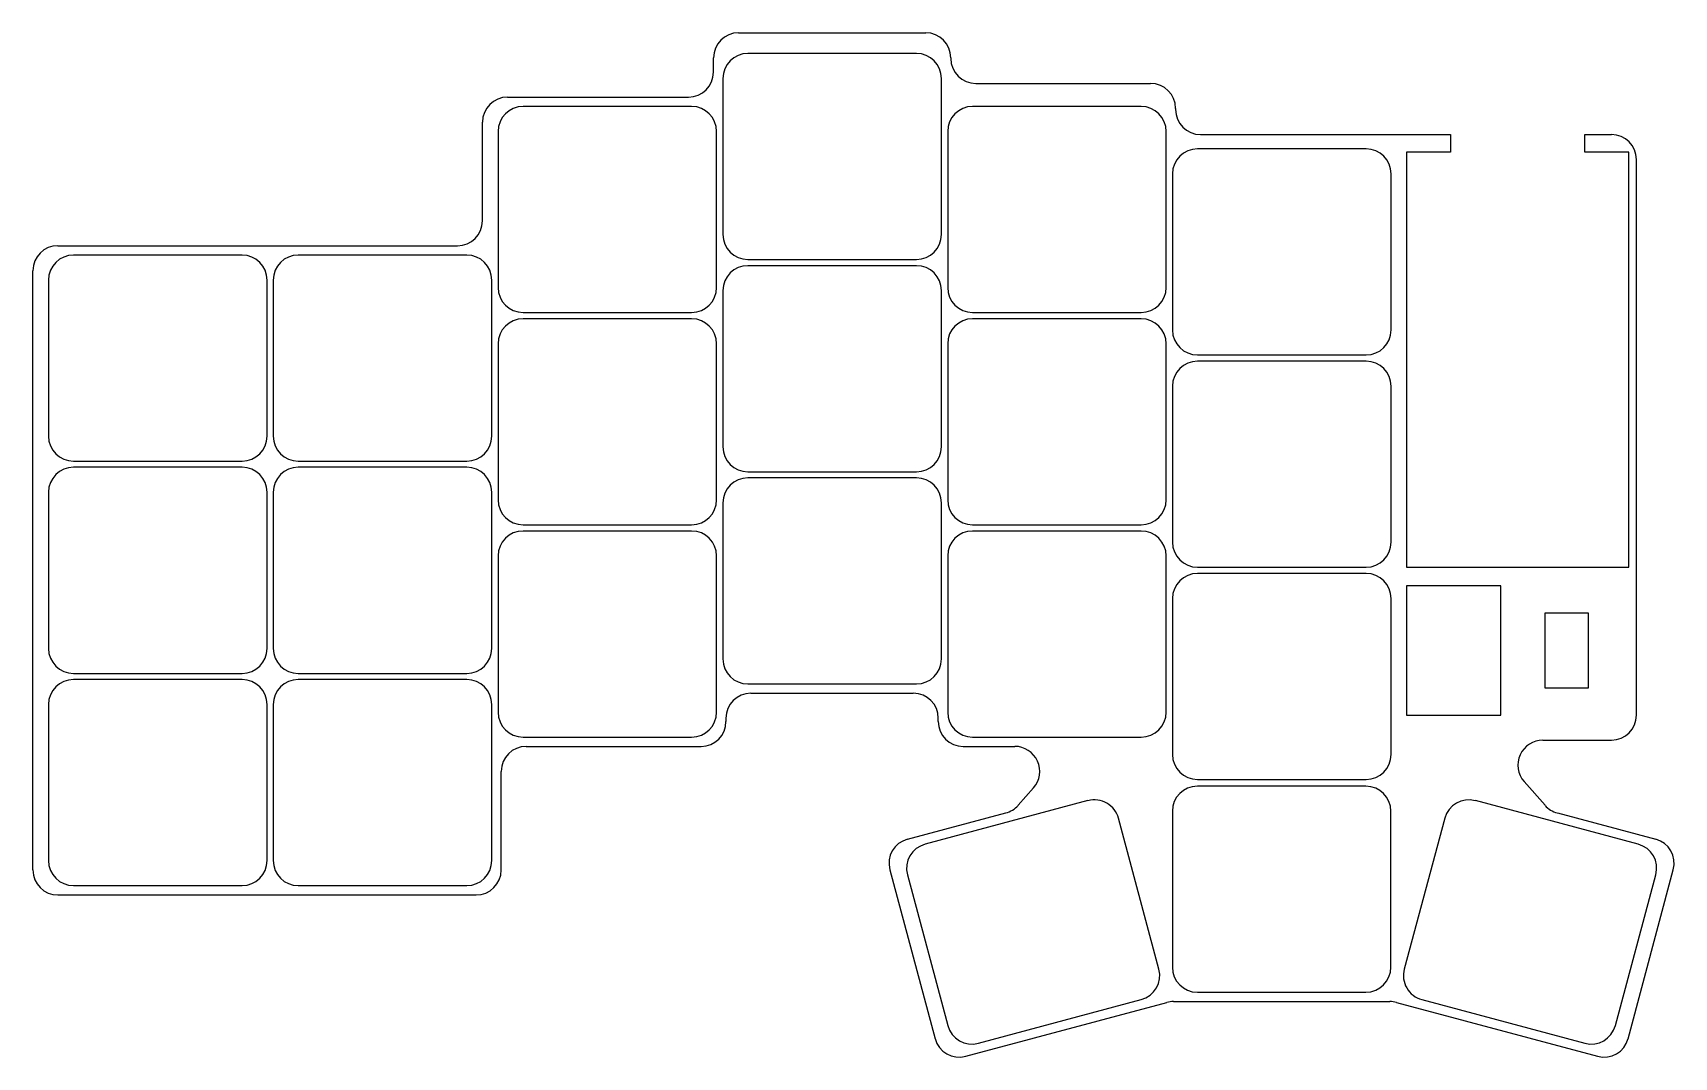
# Model space of a CAD drawing. Header units: millimetres. Extents: x 8 to 139, y -22 to 60.
import ezdxf

# ---------------------------------------------------------------- set-up
doc = ezdxf.new("R2010")
doc.units = ezdxf.units.MM

msp = doc.modelspace()

# ---------------------------------------------------------------- linework, layer by layer
for p, q in [((64.5, 60.05), (79.5, 60.05)), ((62.5, 56.9), (62.5, 58.05)), ((78.75, 58.4), (65.25, 58.4)), ((81.5, 58.05), (81.5, 58)), ((63.25, 56.4), (63.25, 43.9)), ((80.75, 43.9), (80.75, 56.4)), ((83.5, 56), (97.5, 56)), ((46, 54.9), (60.5, 54.9)), ((60.75, 54.15), (47.25, 54.15)), ((96.75, 54.15), (83.25, 54.15)), ((99.5, 54), (99.5, 53.9)), ((44, 45), (44, 52.9)), ((45.25, 52.15), (45.25, 39.65)), ((62.75, 39.65), (62.75, 52.15)), ((81.25, 52.15), (81.25, 39.65)), ((98.75, 39.65), (98.75, 52.15)), ((101.5, 51.9), (121.51, 51.9)), ((121.51, 51.9), (121.51, 50.5)), ((132.27, 51.9), (134.4, 51.9)), ((132.27, 50.5), (132.27, 51.9)), ((114.75, 50.75), (101.25, 50.75)), ((121.51, 50.5), (118, 50.5)), ((118, 50.5), (118, 17.25)), ((135.78, 50.5), (132.27, 50.5)), ((135.78, 17.25), (135.78, 50.5)), ((99.25, 48.75), (99.25, 36.25)), ((116.75, 36.25), (116.75, 48.75)), ((136.4, 5.4), (136.4, 49.9)), ((10, 43), (42, 43)), ((24.75, 42.25), (11.25, 42.25)), ((42.75, 42.25), (29.25, 42.25)), ((8, -7), (8, 41)), ((65.25, 41.9), (78.75, 41.9)), ((78.75, 41.4), (65.25, 41.4)), ((9.25, 40.25), (9.25, 27.75)), ((26.75, 27.75), (26.75, 40.25)), ((27.25, 40.25), (27.25, 27.75)), ((44.75, 27.75), (44.75, 40.25)), ((63.25, 39.4), (63.25, 26.9)), ((80.75, 26.9), (80.75, 39.4)), ((47.25, 37.65), (60.75, 37.65)), ((60.75, 37.15), (47.25, 37.15)), ((83.25, 37.65), (96.75, 37.65)), ((96.75, 37.15), (83.25, 37.15)), ((45.25, 35.15), (45.25, 22.65)), ((62.75, 22.65), (62.75, 35.15)), ((81.25, 35.15), (81.25, 22.65)), ((98.75, 22.65), (98.75, 35.15)), ((101.25, 34.25), (114.75, 34.25)), ((114.75, 33.75), (101.25, 33.75)), ((99.25, 31.75), (99.25, 19.25)), ((116.75, 19.25), (116.75, 31.75)), ((11.25, 25.75), (24.75, 25.75)), ((24.75, 25.25), (11.25, 25.25)), ((29.25, 25.75), (42.75, 25.75)), ((42.75, 25.25), (29.25, 25.25)), ((65.25, 24.9), (78.75, 24.9)), ((78.75, 24.4), (65.25, 24.4)), ((9.25, 23.25), (9.25, 10.75)), ((26.75, 10.75), (26.75, 23.25)), ((27.25, 23.25), (27.25, 10.75)), ((44.75, 10.75), (44.75, 23.25)), ((63.25, 22.4), (63.25, 9.9)), ((80.75, 9.9), (80.75, 22.4)), ((47.25, 20.65), (60.75, 20.65)), ((60.75, 20.15), (47.25, 20.15)), ((83.25, 20.65), (96.75, 20.65)), ((96.75, 20.15), (83.25, 20.15)), ((45.25, 18.15), (45.25, 5.65)), ((62.75, 5.65), (62.75, 18.15)), ((81.25, 18.15), (81.25, 5.65)), ((98.75, 5.65), (98.75, 18.15)), ((101.25, 17.25), (114.75, 17.25)), ((118, 17.25), (135.78, 17.25)), ((114.75, 16.75), (101.25, 16.75)), ((99.25, 14.75), (99.25, 2.25)), ((116.75, 2.25), (116.75, 14.75)), ((125.55, 15.75), (118, 15.75)), ((118, 15.75), (118, 5.4)), ((125.55, 5.4), (125.55, 15.75)), ((132.57, 13.57), (129.05, 13.57)), ((129.05, 13.57), (129.05, 7.58)), ((132.57, 7.58), (132.57, 13.57)), ((11.25, 8.75), (24.75, 8.75)), ((24.75, 8.25), (11.25, 8.25)), ((29.25, 8.75), (42.75, 8.75)), ((42.75, 8.25), (29.25, 8.25)), ((65.25, 7.9), (78.75, 7.9)), ((65.5, 7.15), (78.5, 7.15)), ((129.05, 7.58), (132.57, 7.58)), ((9.25, 6.25), (9.25, -6.25)), ((26.75, -6.25), (26.75, 6.25)), ((27.25, 6.25), (27.25, -6.25)), ((44.75, -6.25), (44.75, 6.25)), ((118, 5.4), (125.55, 5.4)), ((63.5, 5.15), (63.5, 4.9)), ((80.5, 4.9), (80.5, 5.15)), ((47.25, 3.65), (60.75, 3.65)), ((47.5, 2.9), (61.5, 2.9)), ((82.5, 2.9), (86.62, 2.9)), ((83.25, 3.65), (96.75, 3.65)), ((128.91, 3.4), (134.4, 3.4)), ((45.5, -7), (45.5, 0.9)), ((101.25, 0.25), (114.75, 0.25)), ((129.08, -1.82), (127.41, 0.08)), ((88.12, -0.42), (86.89, -1.82)), ((114.74, -0.29), (101.24, -0.29)), ((78.04, -4.54), (85.91, -2.43)), ((92.48, -1.44), (79.44, -4.94)), ((99.24, -2.29), (99.24, -14.79)), ((116.74, -14.79), (116.74, -2.29)), ((136.54, -4.94), (123.5, -1.44)), ((130.07, -2.43), (137.94, -4.54)), ((98.16, -14.93), (94.93, -2.86)), ((121.05, -2.86), (117.81, -14.93)), ((76.62, -6.99), (80.25, -20.51)), ((78.02, -7.39), (81.26, -19.46)), ((134.71, -19.46), (137.95, -7.39)), ((135.73, -20.51), (139.35, -6.99)), ((10, -9), (43.5, -9)), ((11.25, -8.25), (24.75, -8.25)), ((29.25, -8.25), (42.75, -8.25)), ((101.24, -16.79), (114.74, -16.79)), ((82.7, -21.92), (98.8, -17.61)), ((83.71, -20.88), (96.75, -17.38)), ((99.32, -17.54), (116.66, -17.54)), ((117.18, -17.61), (133.28, -21.92)), ((119.22, -17.38), (132.26, -20.88))]:
    msp.add_line(p, q)
for centre, start, end in [((64.5, 58.05), 90, 180), ((79.5, 58.05), 0, 90), ((65.25, 56.4), 90, 180), ((78.75, 56.4), 0, 90), ((83.5, 58), 180, 270), ((60.5, 56.9), 270, 0), ((97.5, 54), 0, 90), ((46, 52.9), 90, 180), ((47.25, 52.15), 90, 180), ((60.75, 52.15), 0, 90), ((83.25, 52.15), 90, 180), ((96.75, 52.15), 0, 90), ((101.5, 53.9), 180, 270), ((134.4, 49.9), 0, 90), ((101.25, 48.75), 90, 180), ((114.75, 48.75), 0, 90), ((42, 45), 270, 0), ((65.25, 43.9), 180, 270), ((78.75, 43.9), 270, 0), ((10, 41), 90, 180), ((11.25, 40.25), 90, 180), ((24.75, 40.25), 0, 90), ((29.25, 40.25), 90, 180), ((42.75, 40.25), 0, 90), ((65.25, 39.4), 90, 180), ((78.75, 39.4), 0, 90), ((47.25, 39.65), 180, 270), ((60.75, 39.65), 270, 0), ((83.25, 39.65), 180, 270), ((96.75, 39.65), 270, 0), ((47.25, 35.15), 90, 180), ((60.75, 35.15), 0, 90), ((83.25, 35.15), 90, 180), ((96.75, 35.15), 0, 90), ((101.25, 36.25), 180, 270), ((114.75, 36.25), 270, 0), ((101.25, 31.75), 90, 180), ((114.75, 31.75), 0, 90), ((11.25, 27.75), 180, 270), ((24.75, 27.75), 270, 0), ((29.25, 27.75), 180, 270), ((42.75, 27.75), 270, 0), ((65.25, 26.9), 180, 270), ((78.75, 26.9), 270, 0), ((11.25, 23.25), 90, 180), ((24.75, 23.25), 0, 90), ((29.25, 23.25), 90, 180), ((42.75, 23.25), 0, 90), ((65.25, 22.4), 90, 180), ((78.75, 22.4), 0, 90), ((47.25, 22.65), 180, 270), ((60.75, 22.65), 270, 0), ((83.25, 22.65), 180, 270), ((96.75, 22.65), 270, 0), ((47.25, 18.15), 90, 180), ((60.75, 18.15), 0, 90), ((83.25, 18.15), 90, 180), ((96.75, 18.15), 0, 90), ((101.25, 19.25), 180, 270), ((114.75, 19.25), 270, 0), ((101.25, 14.75), 90, 180), ((114.75, 14.75), 0, 90), ((11.25, 10.75), 180, 270), ((24.75, 10.75), 270, 0), ((29.25, 10.75), 180, 270), ((42.75, 10.75), 270, 0), ((65.25, 9.9), 180, 270), ((78.75, 9.9), 270, 0), ((11.25, 6.25), 90, 180), ((24.75, 6.25), 0, 90), ((29.25, 6.25), 90, 180), ((42.75, 6.25), 0, 90), ((65.5, 5.15), 90, 180), ((78.5, 5.15), 0, 90), ((47.25, 5.65), 180, 270), ((60.75, 5.65), 270, 0), ((83.25, 5.65), 180, 270), ((96.75, 5.65), 270, 0), ((134.4, 5.4), 270, 0), ((61.5, 4.9), 270, 0), ((82.5, 4.9), 180, 270), ((47.5, 0.9), 90, 180), ((86.62, 0.9), 318.5682, 90), ((128.91, 1.4), 90, 221.3739), ((101.25, 2.25), 180, 270), ((114.75, 2.25), 270, 0), ((101.24, -2.29), 90, 180), ((114.74, -2.29), 0, 90), ((85.39, -0.5), 285, 318.5682), ((93, -3.38), 15, 105), ((122.98, -3.38), 75, 165), ((130.58, -0.5), 221.3739, 255), ((78.55, -6.47), 105, 195), ((79.96, -6.87), 105, 195), ((136.02, -6.87), 345, 75), ((137.42, -6.47), 345, 75), ((11.25, -6.25), 180, 270), ((24.75, -6.25), 270, 0), ((29.25, -6.25), 180, 270), ((42.75, -6.25), 270, 0), ((10, -7), 180, 270), ((43.5, -7), 270, 0), ((96.23, -15.45), 285, 15), ((101.24, -14.79), 180, 270), ((114.74, -14.79), 270, 0), ((119.74, -15.45), 165, 255), ((99.32, -19.54), 90, 105), ((116.66, -19.54), 75, 90), ((83.19, -18.94), 195, 285), ((132.78, -18.94), 255, 345), ((82.18, -19.99), 195, 285), ((133.8, -19.99), 255, 345)]:
    msp.add_arc(centre, 2, start, end)

doc.saveas('drawing.dxf')
